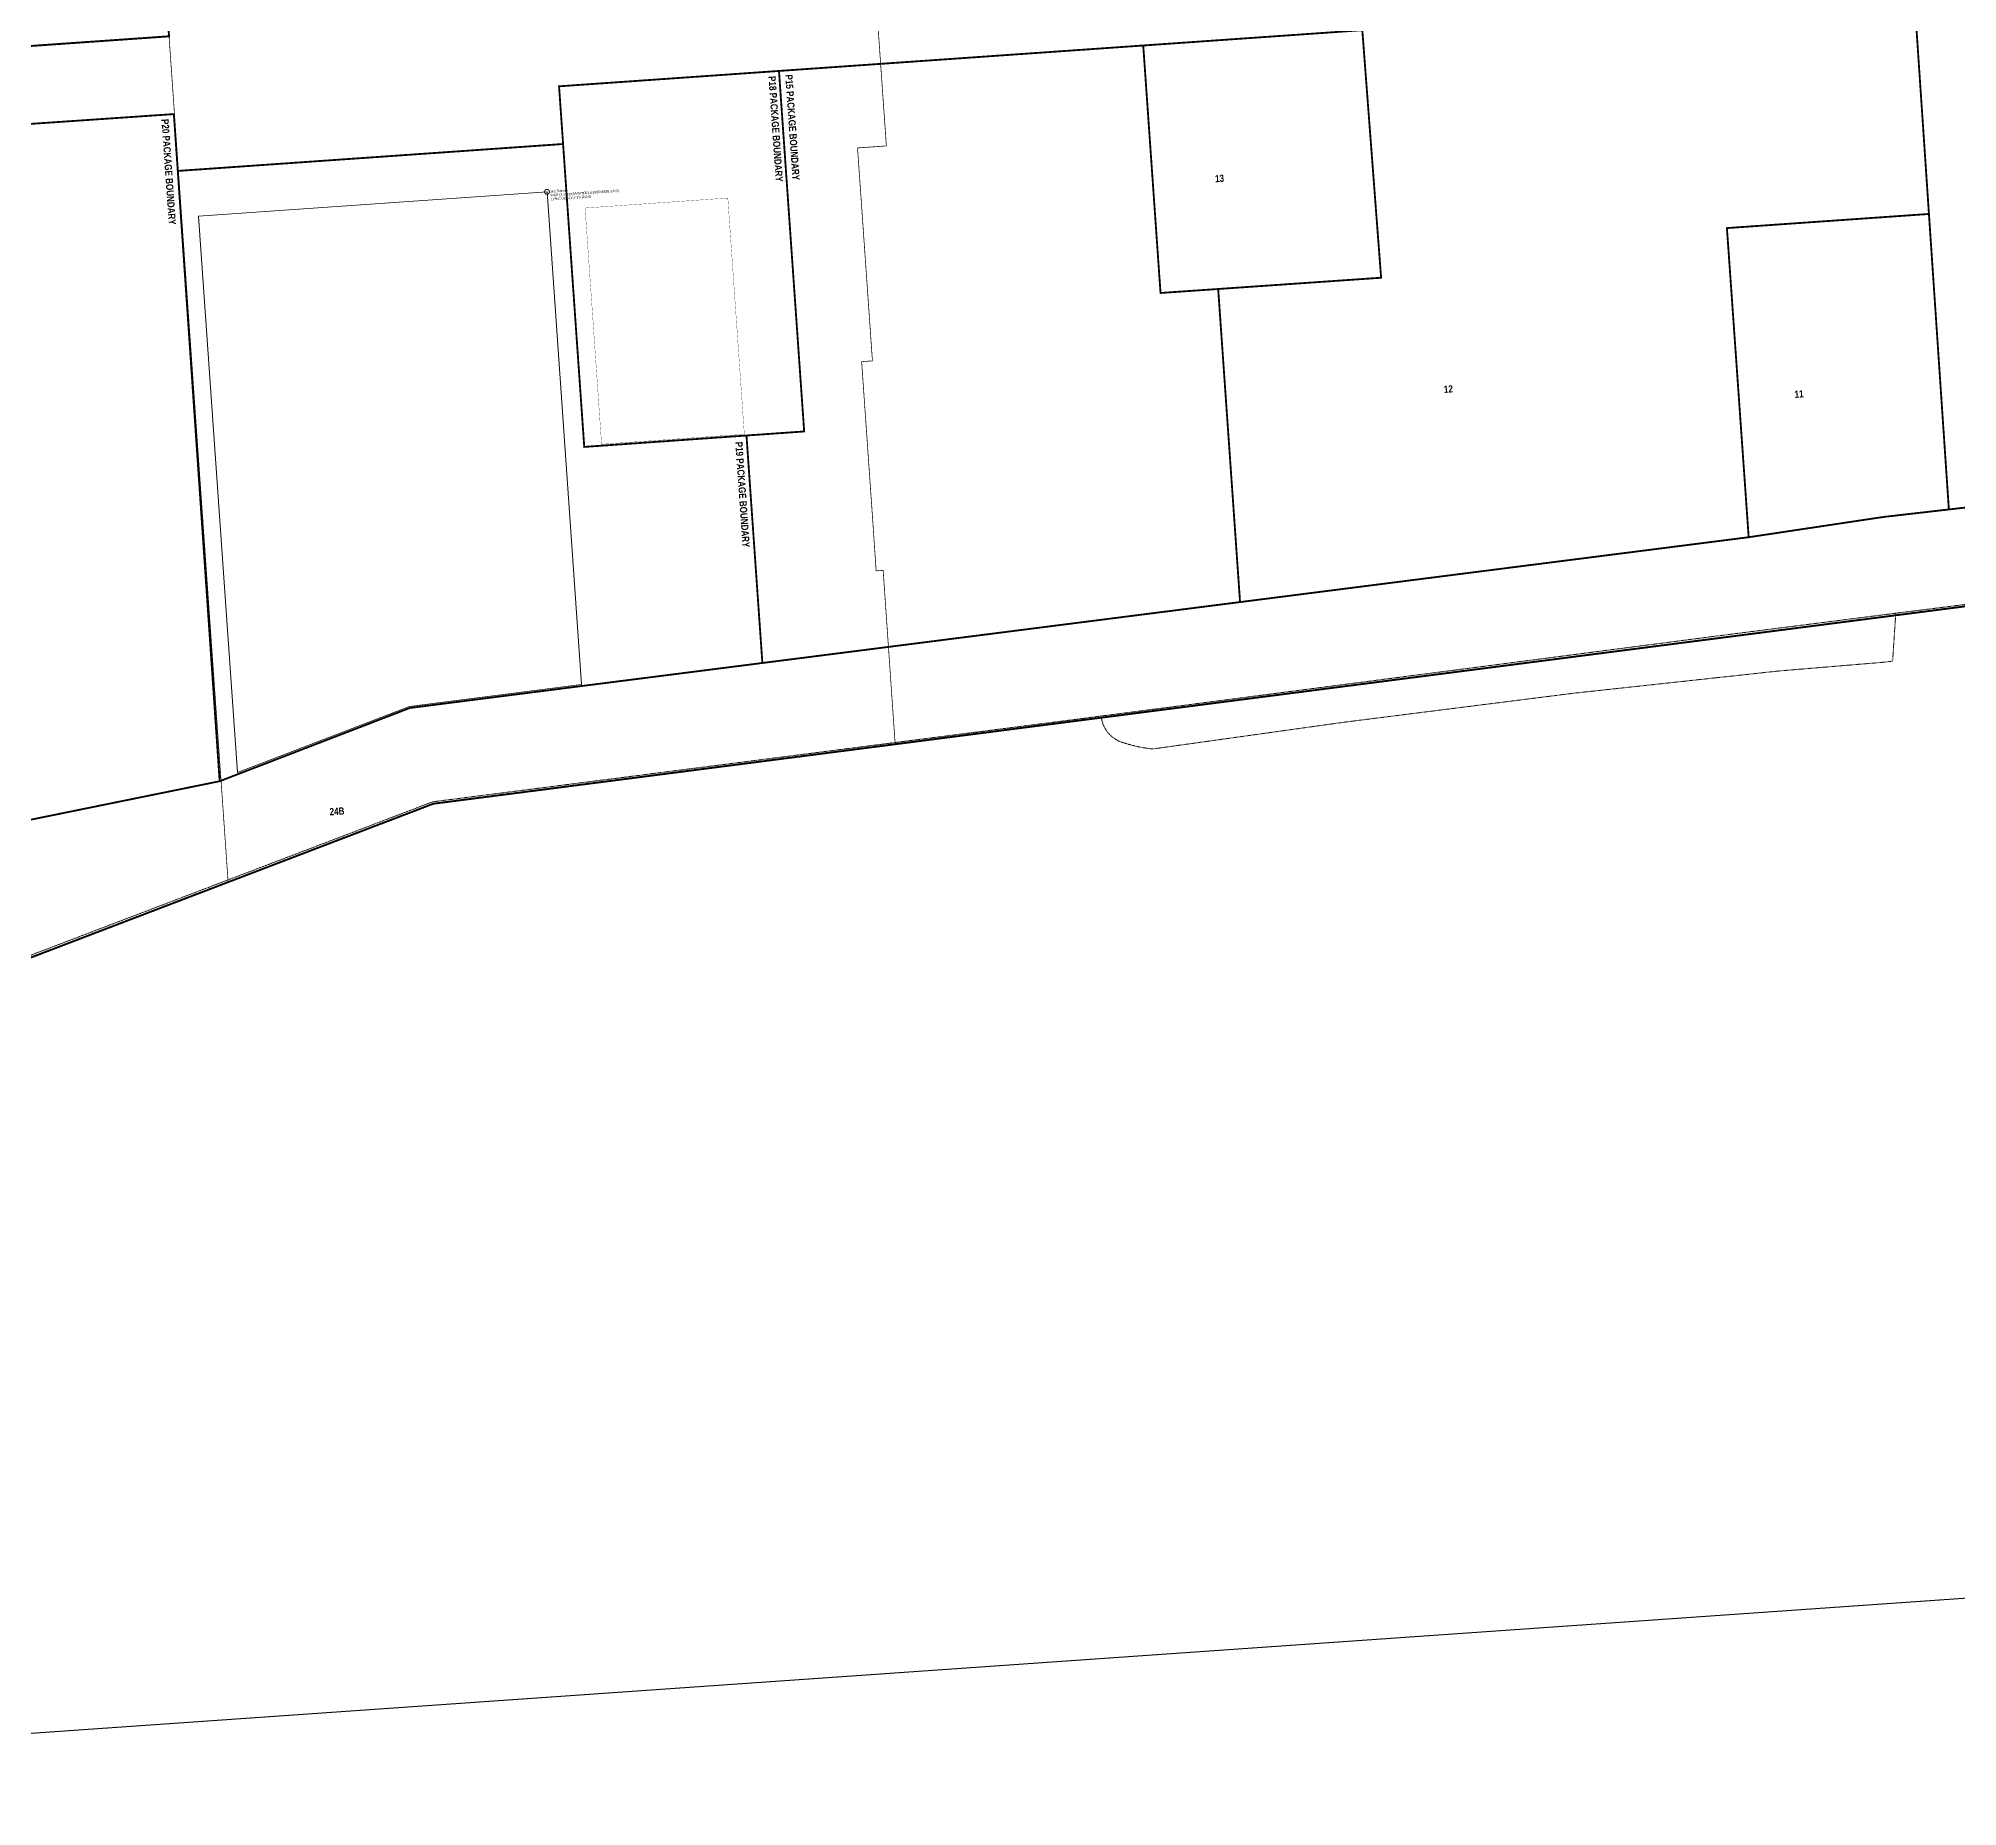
# Model space of a CAD drawing. Header units: millimetres. Extents: x 50357 to 985146, y 723188 to 1803594.
# Drawn here: x 829706.1 to 830104.5, y 819706.1 to 820073.1 of the extents above; entities that cross this region are included whole.
import ezdxf
from ezdxf.enums import TextEntityAlignment as Align
from ezdxf.xclip import XClip

# ---------------------------------------------------------------- set-up
doc = ezdxf.new("R2010")
doc.units = ezdxf.units.MM
doc.header["$LTSCALE"] = 3
doc.header["$MEASUREMENT"] = 0
for name, pattern in [('3A35X-MAGP-P-SB$0$3A35X-MAGP-P-SB$0$ACAD_ISO05W035', [11.55, 8.4, -1.05, 0, -1.05, 0, -1.05]), ('3A35X-MAGP-P-SB$0$3A35X-MAGP-P-SB$0$HIDDEN', [0.375, 0.25, -0.125]), ('DASHED', [19.05, 12.7, -6.35]), ('x-baseplan$0$DGN Style 2', [1.94727e-06, 0, -1.94727e-06])]:
    doc.linetypes.add(name, pattern=pattern)
doc.layers.get('Defpoints').update_dxf_attribs({"color": 32})
for name, color, linetype in [('00_Xref', 7, 'Continuous'), ('3A35X-MAGP-P-SB$0$UAJ-90BOUN', 7, 'Continuous'), ('_PARCEL BOUNDARY', 10, 'DASHED')]:
    doc.layers.add(name, color=color, linetype=linetype)
doc.layers.add('3A35X-MAGP-P-SB$0$UAJ-00ANNO-$', color=32, linetype='Continuous', lineweight=5, plot=False)
doc.layers.add('3A35X-MAGP-P-SB$0$UAJ-00ANNO_insertion point', color=10, linetype='Continuous', lineweight=5, plot=False)
doc.layers.add('x-baseplan$0$AR-ROAD_AR_BS_MI_', color=7, linetype='Continuous', true_color=0x6d6d6d)
doc.styles.add('3A35X-MAGP-P-SB$0$3A35X-MAGP-P-SB$0$UNS-TXT', font='swissc.ttf')
doc.styles.add('_BOLD', font='arialbd.ttf', dxfattribs={"width": 0.8})

# ---------------------------------------------------------------- blocks, each defined once
blk = doc.blocks.new('x-baseplan')
at = {"layer": 'x-baseplan$0$AR-ROAD_AR_BS_MI_', "linetype": 'x-baseplan$0$DGN Style 2', "lineweight": 0, "flags": 128}
for points in [[(834855.98, 817958.63), (834855.99, 817958.63), (835030.26, 817980.62)], [(834818.91, 817953.91), (834855.98, 817958.63)], [(834855.99, 817958.63), (834855.33, 817948.69)], [(834818.91, 817953.91), (834692.91, 817937.53)], [(834855.33, 817948.69), (834855.32, 817948.69), (834853.85, 817948.49), (834831.75, 817946.65), (834818.4, 817945.2)], [(834818.4, 817945.2), (834789.22, 817942.04), (834741.85, 817936.06), (834701.8, 817930.47), (834701.7, 817930.48), (834701.65, 817930.48), (834701.59, 817930.49), (834701.53, 817930.49), (834701.47, 817930.5), (834701.36, 817930.51), (834701.3, 817930.52), (834701.24, 817930.52), (834701.19, 817930.53), (834701.13, 817930.54), (834701.07, 817930.55), (834701.01, 817930.55), (834700.9, 817930.57), (834700.84, 817930.57), (834700.78, 817930.58), (834700.73, 817930.59), (834700.61, 817930.61), (834700.55, 817930.61), (834700.44, 817930.63), (834700.38, 817930.64), (834700.33, 817930.65), (834700.27, 817930.65), (834700.21, 817930.66), (834700.15, 817930.67), (834699.98, 817930.7), (834699.93, 817930.71), (834699.87, 817930.72), (834699.81, 817930.73), (834699.75, 817930.74), (834699.53, 817930.78), (834699.47, 817930.79), (834699.41, 817930.8), (834699.35, 817930.81), (834699.3, 817930.82), (834699.24, 817930.83), (834699.01, 817930.87), (834698.96, 817930.89), (834698.9, 817930.9), (834698.84, 817930.91), (834698.79, 817930.92), (834698.73, 817930.93), (834698.62, 817930.96), (834698.56, 817930.97), (834698.5, 817930.98), (834698.45, 817930.99), (834698.39, 817931.01), (834698.33, 817931.02), (834698.28, 817931.03), (834698.22, 817931.04), (834698.16, 817931.06), (834698.11, 817931.07), (834698.05, 817931.08), (834698, 817931.1), (834697.94, 817931.11), (834697.88, 817931.12), (834697.83, 817931.14), (834697.6, 817931.19), (834697.55, 817931.21), (834697.49, 817931.22), (834697.43, 817931.24), (834697.38, 817931.25), (834697.21, 817931.3), (834697.15, 817931.31), (834697.1, 817931.33), (834697.04, 817931.34), (834696.99, 817931.36), (834696.93, 817931.37), (834696.88, 817931.39), (834696.76, 817931.42), (834696.71, 817931.44), (834696.65, 817931.45), (834696.6, 817931.47), (834696.54, 817931.49), (834696.49, 817931.5), (834696.38, 817931.54), (834696.32, 817931.55), (834696.26, 817931.57), (834696.21, 817931.59), (834696.1, 817931.62), (834696.04, 817931.64), (834695.99, 817931.66), (834695.93, 817931.67), (834695.66, 817931.76), (834695.57, 817931.79), (834695.52, 817931.8), (834695.46, 817931.82), (834695.41, 817931.84), (834695.3, 817931.87), (834695.24, 817931.89), (834695.19, 817931.91), (834695.13, 817931.93), (834695.08, 817931.95), (834694.97, 817931.99), (834694.92, 817932.02), (834694.86, 817932.04), (834694.76, 817932.08), (834694.7, 817932.11), (834694.65, 817932.13), (834694.6, 817932.16), (834694.55, 817932.18), (834694.5, 817932.21), (834694.44, 817932.23), (834694.39, 817932.26), (834694.29, 817932.31), (834694.24, 817932.34), (834694.09, 817932.43), (834694.04, 817932.46), (834693.99, 817932.49), (834693.94, 817932.52), (834693.89, 817932.55), (834693.84, 817932.58), (834693.8, 817932.62), (834693.7, 817932.68), (834693.61, 817932.75), (834693.56, 817932.78), (834693.51, 817932.82), (834693.47, 817932.85), (834693.42, 817932.89), (834693.38, 817932.92), (834693.33, 817932.96), (834693.29, 817933), (834693.24, 817933.04), (834693.2, 817933.07), (834693.11, 817933.15), (834693.03, 817933.23), (834692.94, 817933.31), (834692.9, 817933.35), (834692.86, 817933.39), (834692.82, 817933.43), (834692.78, 817933.47), (834692.7, 817933.56), (834692.62, 817933.64), (834692.58, 817933.69), (834692.55, 817933.73), (834692.51, 817933.77), (834692.47, 817933.82), (834692.43, 817933.86), (834692.4, 817933.91), (834692.36, 817933.95), (834692.33, 817934), (834692.26, 817934.09), (834692.22, 817934.14), (834692.19, 817934.18), (834692.16, 817934.23), (834692.12, 817934.28), (834692.06, 817934.38), (834692.03, 817934.42), (834692, 817934.47), (834691.97, 817934.52), (834691.93, 817934.57), (834691.91, 817934.62), (834691.88, 817934.67), (834691.85, 817934.72), (834691.82, 817934.77), (834691.79, 817934.82), (834691.74, 817934.93), (834691.74, 817934.93), (834691.71, 817934.98), (834691.68, 817935.03), (834691.66, 817935.08), (834691.63, 817935.13), (834691.61, 817935.19), (834691.59, 817935.24), (834691.56, 817935.29), (834691.54, 817935.34), (834691.52, 817935.4), (834691.49, 817935.45), (834691.47, 817935.5), (834691.45, 817935.56), (834691.43, 817935.61), (834691.41, 817935.67), (834691.39, 817935.72), (834691.37, 817935.78), (834691.35, 817935.83), (834691.34, 817935.89), (834691.32, 817935.94), (834691.3, 817936), (834691.28, 817936.05), (834691.27, 817936.11), (834691.25, 817936.16), (834691.24, 817936.22), (834691.22, 817936.28), (834691.21, 817936.33), (834691.2, 817936.39), (834691.18, 817936.44), (834691.17, 817936.5), (834691.16, 817936.56), (834691.15, 817936.61), (834691.14, 817936.67), (834691.13, 817936.73), (834691.12, 817936.78), (834691.11, 817936.84), (834691.1, 817936.9), (834691.09, 817936.96), (834691.08, 817937.01), (834691.07, 817937.07), (834691.07, 817937.13), (834691.06, 817937.19), (834691.06, 817937.24), (834691.05, 817937.31)], [(834687.68, 817936.85), (834552.25, 817919.49)], [(834691.05, 817937.31), (834687.68, 817936.85)], [(834692.91, 817937.53), (834691.05, 817937.31)], [(834552.25, 817919.49), (834458.71, 817883.8), (834424.35, 817870.7)]]:
    blk.add_lwpolyline(points, dxfattribs=at)
blk = doc.blocks.new('PARCEL BOUNDARY')
at = {"layer": '_PARCEL BOUNDARY', "ltscale": 0.2, "const_width": 400}
for points in [[(835046275, 817368216), (834552235, 817304559), (834423997, 817255556)], [(834493654, 817517222), (834495714, 817487766), (834497384, 817463828), (834364188, 817454516), (834426900, 817498196), (834444635, 817513795)]]:
    blk.add_lwpolyline(points, dxfattribs=at)
at = {"layer": '_PARCEL BOUNDARY', "ltscale": 100, "const_width": 383}
for points in [[(834859605, 817473106), (834866851, 817365639), (834853309, 817364088), (834825297, 817359878), (834820780, 817424033), (834862716, 817426965)], [(834623997, 817456639), (834699612, 817461924)], [(834429575, 817257676), (834383731, 817304357), (834374306, 817439184), (834498385, 817447685), (834507891, 817309233)], [(834499195, 817435887), (834579180, 817441477)], [(834825297, 817359878), (834547391, 817324442), (834507889, 817309232), (834400429, 817287354)], [(834715171, 817411388), (834719714, 817346415)], [(834617253, 817380982), (834620554, 817333771)], [(834932967, 817373210), (834866851, 817365639)]]:
    blk.add_lwpolyline(points, dxfattribs=at)
at = {"layer": '_PARCEL BOUNDARY', "ltscale": 100, "const_width": 383, "flags": 128}
for points in [[(834716671, 817411492), (834703203, 817410562), (834699612, 817461924), (834745090, 817465102), (834748993, 817413729)], [(834579180, 817441477), (834578344, 817453448), (834623997, 817456639), (834629227, 817381823), (834583575, 817378615)]]:
    blk.add_lwpolyline(points, close=True, dxfattribs=at)
at = {"layer": 'Defpoints', "style": '_BOLD', "width": 0.8}
for s, p in [('P18 PACKAGE BOUNDARY', (834622565, 817444560, 994000)), ('P15 PACKAGE BOUNDARY', (834626048, 817444884, 994000)), ('P20 PACKAGE BOUNDARY', (834496559, 817435644, 994000)), ('P19 PACKAGE BOUNDARY', (834615682, 817368672))]:
    blk.add_text(s, height=1500, rotation=274.00124, dxfattribs=at).set_placement(p, align=Align.CENTER)
for s, p in [('13', (834714574, 817433531, 994000)), ('12', (834762082, 817389814, 994000)), ('11', (834834878, 817388779, 994000)), ('24B', (834530769, 817302136, 994000))]:
    blk.add_text(s, height=1500, rotation=4.00124, dxfattribs=at).set_placement(p)

msp = doc.modelspace()

# ---------------------------------------------------------------- linework, layer by layer
at = {"layer": '3A35X-MAGP-P-SB$0$UAJ-00ANNO-$', "ltscale": 20}
msp.add_lwpolyline([(829811.7121, 820041.2161), (829739.3887, 820036.1601), (829747.4609, 819920.6896), (829783.1513, 819934.432), (829818.8589, 819938.9851)], close=True, dxfattribs=at)
at = {"layer": '3A35X-MAGP-P-SB$0$UAJ-00ANNO_insertion point'}
msp.add_circle((829811.7121, 820041.2161), 0.5122, dxfattribs=at)
at = {"layer": '3A35X-MAGP-P-SB$0$UAJ-90BOUN', "linetype": '3A35X-MAGP-P-SB$0$3A35X-MAGP-P-SB$0$ACAD_ISO05W035', "const_width": 0.05}
msp.add_lwpolyline([(829818.8589, 819938.9851), (829811.7121, 820041.2161), (829739.3887, 820036.1601), (829747.4609, 819920.6896), (829783.1513, 819934.432)], close=True, dxfattribs=at)
at = {"layer": '3A35X-MAGP-P-SB$0$UAJ-90BOUN', "linetype": '3A35X-MAGP-P-SB$0$3A35X-MAGP-P-SB$0$HIDDEN', "ltscale": 20, "const_width": 0.05}
msp.add_lwpolyline([(829852.6736, 819990.9035), (829823.0444, 819988.8322), (829819.6173, 820037.8561), (829849.2464, 820039.9274)], close=True, dxfattribs=at)
at = {"layer": 'Defpoints'}
msp.add_lwpolyline([(829438.2749, 820412.4564), (830142.5028, 820461.6873), (830191.8829, 819755.3265), (829487.6549, 819706.0955)], close=True, dxfattribs=at)
at = {"layer": 'Defpoints', "ltscale": 100, "const_width": 0.15, "elevation": 988.9998, "flags": 128}
for points in [[(829880.0384, 819962.5491), (829881.4899, 819962.6506), (829883.9866, 819926.5687), (829882.5984, 819926.2934), (829788.1152, 819914.181), (829745.5187, 819897.9202), (829729.5199, 820126.8931)], [(829878.6672, 820100.6197), (829882.1582, 820050.7417), (829876.1722, 820050.3227), (829879.2652, 820006.1308), (829877.0214, 820005.9738), (829879.2665, 819973.8879), (829880.0384, 819962.5491)]]:
    msp.add_lwpolyline(points, dxfattribs=at)

# ---------------------------------------------------------------- block references
at = {"xscale": 0.001, "yscale": 0.001, "zscale": 0.001, "rotation": 359.998908534026}
msp.add_blockref('PARCEL BOUNDARY', (-4779.7039, 2625.5612, -0.0001), dxfattribs=at)
at = {"layer": '00_Xref'}
ref = msp.add_blockref('x-baseplan', (-4764.2896, 1995.1308), dxfattribs=at)
XClip(ref).set_block_clipping_path([(834202.5645048908, 818417.3256012732), (834906.7924435089, 818466.5565350093), (834956.1724833156, 817760.1956963469), (834251.9445446975, 817710.9647626108)])

# ---------------------------------------------------------------- texts
at = {"layer": '3A35X-MAGP-P-SB$0$UAJ-00ANNO-$', "insert": (829812.3791, 820041.5406), "char_height": 0.5, "width": 13.262628, "attachment_point": 1, "rotation": 3.998909, "line_spacing_factor": 0.963855, "style": '3A35X-MAGP-P-SB$0$3A35X-MAGP-P-SB$0$UNS-TXT'}
msp.add_mtext('Site Datum\\PWCS (X,Y,Z)=(834576001.8,818046085.3,0.0)\\PLYRIC UCS (X,Y,Z)=(0,0,0)', dxfattribs=at)

doc.saveas('drawing.dxf')
